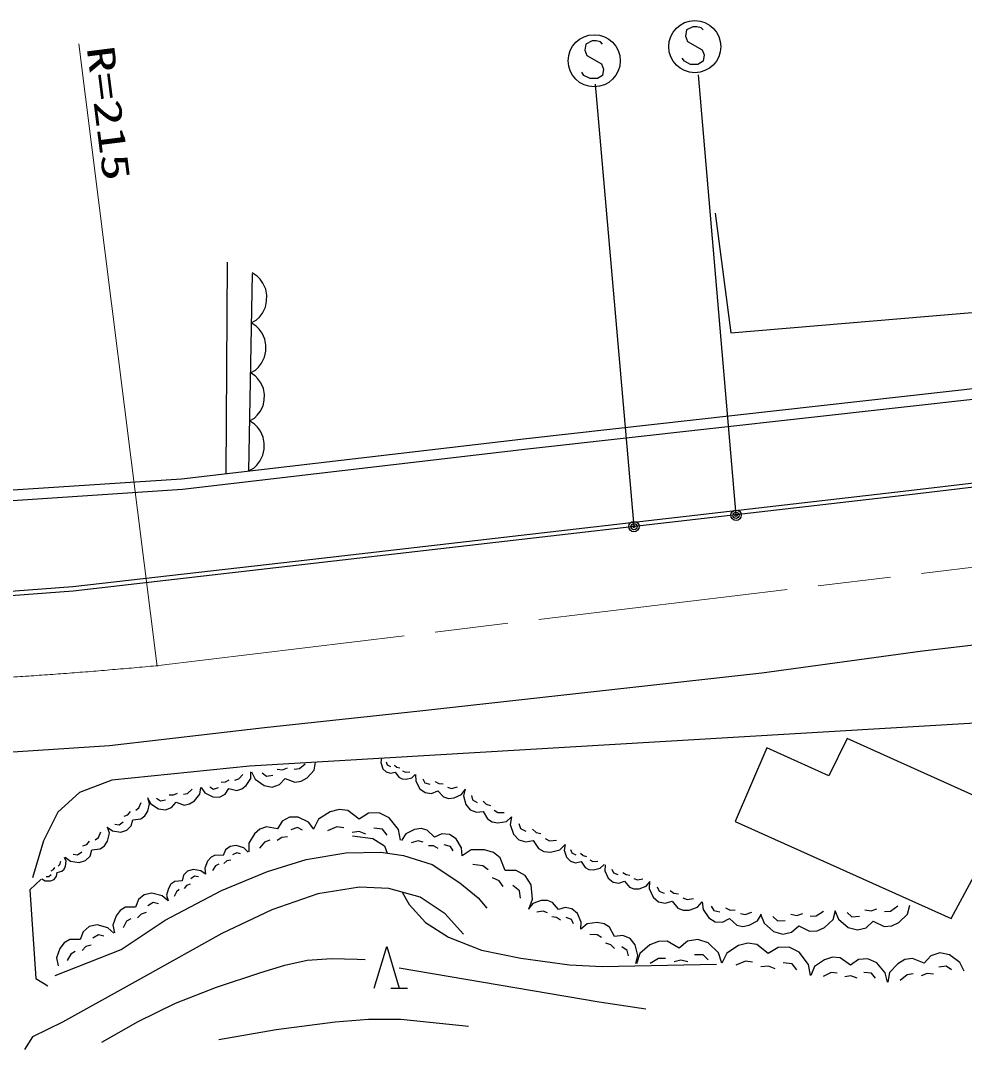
# Model space of a CAD drawing. Units: millimetres, scale not verified. Extents: x 40000 to 680000, y 20000 to 380000.
# Drawn here: x 299668 to 344946, y 243934 to 293274 of the extents above; entities that cross this region are included whole.
import ezdxf
from ezdxf.enums import TextEntityAlignment as Align

# ---------------------------------------------------------------- set-up
doc = ezdxf.new("R2010")
doc.units = ezdxf.units.MM
doc.header["$LTSCALE"] = 1000
doc.linetypes.add('CHAIN', pattern=[18.5, 12, -1.5, 3.5, -1.5])
for name, color, linetype, lineweight in [('M-BGD', 7, 'Continuous', 25), ('M-BGD-EXST', 7, 'Continuous', 25), ('M-BMK', 2, 'CHAIN', 13), ('M-STR-HTXT', 7, 'Continuous', 13), ('M-STR-STRC', 7, 'Continuous', 25)]:
    doc.layers.add(name, color=color, linetype=linetype, lineweight=lineweight)
doc.styles.add('ＭＳ ゴシック', font='')
doc.styles.get('ＭＳ ゴシック').set_extended_font_data('MS Gothic')

msp = doc.modelspace()

# ---------------------------------------------------------------- linework, layer by layer
at = {"layer": 'M-BGD'}
for p, q in [((332982, 284044), (333737, 278307)), ((309532, 271547), (309596, 281686)), ((310774, 281126), (310610, 271674)), ((311013, 281024), (310775, 281172)), ((311154, 280878), (311013, 281024)), ((311295, 280683), (311154, 280878)), ((311434, 280393), (311295, 280683)), ((311477, 280104), (311434, 280393)), ((311419, 279529), (311472, 279816)), ((311472, 279816), (311477, 280104)), ((311270, 279243), (311419, 279529)), ((333737, 278307), (347207, 279434)), ((310733, 278773), (310976, 278912)), ((310971, 278624), (310733, 278773)), ((310976, 278912), (311122, 279054)), ((311122, 279054), (311270, 279243)), ((311112, 278478), (310971, 278624)), ((311253, 278283), (311112, 278478)), ((311392, 277993), (311253, 278283)), ((311435, 277704), (311392, 277993)), ((311377, 277129), (311430, 277416)), ((311430, 277416), (311435, 277704)), ((311081, 276654), (311228, 276844)), ((311228, 276844), (311377, 277129)), ((323933, 273235), (355913, 276807)), ((310692, 276373), (310934, 276513)), ((310919, 276231), (310692, 276373)), ((310934, 276513), (311081, 276654)), ((323990, 272738), (355972, 276311)), ((342937, 263042), (457675, 276732)), ((311055, 276091), (310919, 276231)), ((311189, 275904), (311055, 276091)), ((311323, 275626), (311189, 275904)), ((311364, 275349), (311323, 275626)), ((311359, 275073), (311364, 275349)), ((311308, 274798), (311359, 275073)), ((310884, 274207), (311024, 274343)), ((311024, 274343), (311165, 274524)), ((311165, 274524), (311308, 274798)), ((310652, 274073), (310884, 274207)), ((310889, 273925), (310652, 274073)), ((311030, 273779), (310889, 273925)), ((311171, 273584), (311030, 273779)), ((311310, 273294), (311171, 273584)), ((307388, 271296), (323933, 273235)), ((311353, 273005), (311310, 273294)), ((311348, 272717), (311353, 273005)), ((307434, 270798), (323990, 272738)), ((311146, 272144), (311295, 272430)), ((311295, 272430), (311348, 272717)), ((310852, 271813), (310999, 271955)), ((310999, 271955), (311146, 272144)), ((310610, 271674), (310852, 271813)), ((278860, 269420), (307388, 271296)), ((278874, 268920), (307434, 270798)), ((335228, 261998), (342937, 263042)), ((318816, 260167), (335228, 261998)), ((311376, 259376), (318816, 260167)), ((345456, 259575), (310645, 257521)), ((303937, 258514), (311376, 259376)), ((339320, 258839), (338448, 257049)), ((347072, 255361), (339320, 258839)), ((293108, 257803), (303937, 258514)), ((335466, 258397), (333950, 254857)), ((338448, 257049), (335466, 258397)), ((313043, 257404), (313322, 257634)), ((313745, 257321), (313812, 257708)), ((316975, 257913), (316946, 257687)), ((316946, 257687), (317045, 257398)), ((317203, 257722), (317253, 257578)), ((317253, 257578), (317415, 257499)), ((317607, 257566), (317721, 257471)), ((310645, 257521), (304047, 256851)), ((310139, 256905), (310333, 257123)), ((310709, 256926), (310715, 257242)), ((310747, 257247), (310925, 256897)), ((311256, 257198), (311467, 257041)), ((311467, 257041), (311774, 257088)), ((311982, 257370), (312237, 257345)), ((312237, 257345), (312473, 257443)), ((312798, 257367), (313043, 257404)), ((313423, 256959), (313745, 257321)), ((317045, 257398), (317208, 257239)), ((317208, 257239), (317418, 257177)), ((317418, 257177), (317643, 257228)), ((317643, 257228), (317807, 256989)), ((317721, 257471), (317866, 257440)), ((317997, 257297), (318126, 257234)), ((318126, 257234), (318335, 257252)), ((318435, 256964), (318594, 257126)), ((318611, 257121), (318622, 256805)), ((304047, 256851), (302497, 256252)), ((309298, 256748), (309503, 256760)), ((309503, 256760), (309680, 256867)), ((309948, 256846), (310139, 256905)), ((310288, 256428), (310497, 256598)), ((310497, 256598), (310709, 256926)), ((310925, 256897), (311348, 256585)), ((311348, 256585), (311734, 256517)), ((311734, 256517), (312093, 256634)), ((312093, 256634), (312363, 256925)), ((312363, 256925), (312829, 256745)), ((312829, 256745), (313135, 256791)), ((313135, 256791), (313423, 256959)), ((317807, 256989), (317969, 256910)), ((317969, 256910), (318162, 256896)), ((318162, 256896), (318435, 256964)), ((318622, 256805), (318825, 256433)), ((318966, 256912), (319068, 256726)), ((319068, 256726), (319307, 256655)), ((319556, 256790), (319734, 256685)), ((319734, 256685), (319940, 256676)), ((302497, 256252), (301451, 255307)), ((306794, 256150), (307008, 256138)), ((307008, 256138), (307202, 256229)), ((307477, 256175), (307681, 256215)), ((307681, 256215), (307907, 256417)), ((308015, 255855), (308272, 256169)), ((308272, 256169), (308316, 256495)), ((308328, 256499), (308513, 256242)), ((308513, 256242), (308888, 256045)), ((308740, 256522), (308927, 256423)), ((308927, 256423), (309166, 256498)), ((309204, 256038), (309476, 256175)), ((309476, 256175), (309655, 256441)), ((309655, 256441), (310049, 256354)), ((310049, 256354), (310288, 256428)), ((318825, 256433), (319084, 256252)), ((319084, 256252), (319386, 256214)), ((319386, 256214), (319682, 256335)), ((319682, 256335), (319961, 256044)), ((320151, 256509), (320343, 256453)), ((320343, 256453), (320625, 256525)), ((320469, 255998), (320827, 256153)), ((320827, 256153), (321009, 256412)), ((320992, 256422), (320921, 256101)), ((320921, 256101), (321028, 255673)), ((321296, 256118), (321349, 255904)), ((305348, 255522), (305456, 255780)), ((305762, 256006), (305923, 255719)), ((305859, 255718), (305766, 256007)), ((305768, 255354), (305859, 255718)), ((305923, 255719), (306288, 255471)), ((306190, 255982), (306373, 255858)), ((306373, 255858), (306628, 255907)), ((306911, 255538), (307127, 255791)), ((307127, 255791), (307524, 255655)), ((307524, 255655), (307779, 255704)), ((307779, 255704), (308015, 255855)), ((308888, 256045), (309204, 256038)), ((319961, 256044), (320201, 255973)), ((320201, 255973), (320469, 255998)), ((321028, 255673), (321242, 255423)), ((321349, 255904), (321572, 255770)), ((321857, 255842), (322009, 255690)), ((322009, 255690), (322214, 255627)), ((301451, 255307), (300769, 253944)), ((304633, 255117), (304816, 255192)), ((304816, 255192), (304943, 255344)), ((305193, 255408), (305348, 255522)), ((305438, 254993), (305631, 255135)), ((305631, 255135), (305768, 255354)), ((306288, 255471), (306614, 255428)), ((306614, 255428), (306911, 255538)), ((314512, 255326), (313958, 254973)), ((314950, 255439), (314512, 255326)), ((315366, 255386), (314950, 255439)), ((315907, 254978), (315366, 255386)), ((316366, 255258), (315907, 254978)), ((316877, 255278), (316366, 255258)), ((317355, 255047), (316877, 255278)), ((321242, 255423), (321536, 255307)), ((321536, 255307), (321866, 255351)), ((321866, 255351), (322071, 254985)), ((322383, 255404), (322561, 255297)), ((322561, 255297), (322865, 255297)), ((344313, 250215), (347072, 255361)), ((303938, 254298), (303846, 254600)), ((304196, 254738), (304398, 254707)), ((304398, 254707), (304591, 254849)), ((304769, 254443), (304973, 254652)), ((304973, 254652), (305053, 254949)), ((305053, 254949), (305438, 254993)), ((311463, 254611), (311152, 254502)), ((311987, 254515), (311463, 254611)), ((312211, 254873), (311987, 254515)), ((312563, 255066), (312211, 254873)), ((312980, 255072), (312563, 255066)), ((313485, 254829), (312980, 255072)), ((313740, 254499), (313485, 254829)), ((313958, 254973), (313728, 254495)), ((314843, 254606), (314394, 254410)), ((315176, 254564), (314843, 254606)), ((317791, 254483), (317355, 255047)), ((322071, 254985), (322294, 254851)), ((322294, 254851), (322570, 254807)), ((322570, 254807), (322971, 254869)), ((322971, 254869), (323221, 255083)), ((323217, 255085), (323160, 254723)), ((323160, 254723), (323310, 254254)), ((323576, 254769), (323651, 254534)), ((333950, 254857), (344313, 250215)), ((303240, 253986), (303403, 254102)), ((303403, 254102), (303520, 254369)), ((303830, 254589), (304078, 254413)), ((303839, 253920), (303938, 254298)), ((304078, 254413), (304480, 254351)), ((304480, 254351), (304769, 254443)), ((310884, 254269), (310619, 253826)), ((311152, 254502), (310884, 254269)), ((312472, 254125), (312201, 254100)), ((312946, 254571), (312634, 254462)), ((313198, 254449), (312946, 254571)), ((315916, 254384), (315572, 254344)), ((315589, 254174), (316573, 254048)), ((316238, 254258), (315916, 254384)), ((317031, 254496), (316614, 254549)), ((317249, 254214), (317031, 254496)), ((317894, 253962), (317791, 254483)), ((318147, 254275), (317943, 253956)), ((318570, 254478), (318147, 254275)), ((318890, 254521), (318570, 254478)), ((319181, 254447), (318890, 254521)), ((319529, 254112), (319181, 254447)), ((319879, 254271), (319529, 254112)), ((320243, 254241), (319879, 254271)), ((320562, 254036), (320243, 254241)), ((323310, 254254), (323566, 253991)), ((323651, 254534), (323908, 254401)), ((324221, 254501), (324401, 254343)), ((324401, 254343), (324633, 254288)), ((300769, 253944), (300237, 252158)), ((302652, 253691), (302844, 253766)), ((302844, 253766), (302978, 253922)), ((303489, 253549), (303693, 253694)), ((303693, 253694), (303839, 253920)), ((309726, 253672), (309501, 253505)), ((310013, 253716), (309726, 253672)), ((310385, 253596), (310013, 253716)), ((310619, 253826), (310625, 253409)), ((311370, 253879), (311124, 253583)), ((311619, 253967), (311370, 253879)), ((312201, 254100), (311974, 253951)), ((316573, 254048), (317126, 253696)), ((317126, 253696), (317262, 253344)), ((318743, 253939), (318408, 253838)), ((318976, 253880), (318743, 253939)), ((319485, 253690), (319237, 253690)), ((319703, 253573), (319485, 253690)), ((320285, 253673), (319994, 253747)), ((320415, 253455), (320285, 253673)), ((320823, 253599), (320562, 254036)), ((323566, 253991), (323902, 253883)), ((323902, 253883), (324266, 253956)), ((324266, 253956), (324520, 253563)), ((324838, 254052), (325044, 253945)), ((325044, 253945), (325381, 253967)), ((325531, 253498), (325793, 253754)), ((325791, 253755), (325753, 253492)), ((301860, 252960), (301782, 253133)), ((301808, 253152), (302064, 252965)), ((302192, 253302), (302401, 253267)), ((302401, 253267), (302605, 253412)), ((302784, 252987), (303000, 253202)), ((303000, 253202), (303088, 253509)), ((303088, 253509), (303489, 253549)), ((308805, 253149), (308642, 252962)), ((309010, 253254), (308805, 253149)), ((309380, 253237), (309010, 253254)), ((309501, 253505), (309380, 253237)), ((310037, 253366), (309832, 253262)), ((310223, 253306), (310037, 253366)), ((310592, 253392), (310385, 253596)), ((313361, 253044), (315264, 253356)), ((315264, 253356), (316945, 253390)), ((316945, 253390), (318039, 253231)), ((318039, 253231), (319411, 252804)), ((320851, 253221), (320823, 253599)), ((321291, 253501), (320855, 253220)), ((321931, 253513), (321291, 253501)), ((322354, 253384), (321931, 253513)), ((322674, 253127), (322354, 253384)), ((322916, 252512), (322674, 253127)), ((324520, 253563), (324777, 253430)), ((324777, 253430), (325088, 253400)), ((325088, 253400), (325531, 253498)), ((325753, 253492), (325865, 253153)), ((325865, 253153), (326052, 252965)), ((326054, 253528), (326110, 253359)), ((326110, 253359), (326297, 253265)), ((326523, 253339), (326654, 253226)), ((326654, 253226), (326823, 253188)), ((301251, 252558), (301318, 252662)), ((301469, 252720), (301557, 252802)), ((301557, 252802), (301606, 252970)), ((301761, 252582), (301830, 252728)), ((301830, 252728), (301860, 252960)), ((302064, 252965), (302482, 252895)), ((302482, 252895), (302784, 252987)), ((308642, 252962), (308501, 252632)), ((308501, 252632), (308545, 252344)), ((309015, 252739), (308873, 252512)), ((309178, 252823), (309015, 252739)), ((309568, 252971), (309425, 252846)), ((309753, 253014), (309568, 252971)), ((311510, 252461), (313361, 253044)), ((319411, 252804), (320747, 251922)), ((321841, 252744), (321367, 252809)), ((322096, 252539), (321841, 252744)), ((326052, 252965), (326296, 252889)), ((326296, 252889), (326559, 252945)), ((326559, 252945), (326746, 252662)), ((326746, 252662), (326934, 252568)), ((326973, 253019), (327123, 252943)), ((327123, 252943), (327367, 252961)), ((327159, 252549), (327479, 252623)), ((327479, 252623), (327667, 252810)), ((327713, 252793), (327702, 252502)), ((300899, 252232), (301026, 252227)), ((301026, 252227), (301136, 252329)), ((301143, 252499), (301251, 252558)), ((301276, 252090), (301387, 252235)), ((301387, 252235), (301416, 252425)), ((301416, 252425), (301651, 252480)), ((301651, 252480), (301761, 252582)), ((307492, 252292), (307416, 252021)), ((307681, 252482), (307492, 252292)), ((307947, 252564), (307681, 252482)), ((308019, 252237), (307840, 252109)), ((308315, 252504), (307947, 252564)), ((308203, 252207), (308019, 252237)), ((308540, 252341), (308315, 252504)), ((309301, 251553), (311510, 252461)), ((322621, 252013), (322314, 252155)), ((323441, 252512), (322916, 252512)), ((323876, 252268), (323441, 252512)), ((324157, 251832), (323876, 252268)), ((326934, 252568), (327159, 252549)), ((327702, 252502), (327863, 252146)), ((327863, 252146), (328089, 251963)), ((328025, 252577), (328105, 252399)), ((328105, 252399), (328321, 252318)), ((328558, 252426), (328714, 252318)), ((328714, 252318), (328902, 252296)), ((329085, 252129), (329257, 252064)), ((300664, 252096), (300107, 251587)), ((300682, 252112), (300849, 252021)), ((300849, 252021), (301103, 252012)), ((301103, 252012), (301276, 252090)), ((306757, 251656), (306671, 251324)), ((306884, 251856), (306757, 251656)), ((307063, 251984), (306884, 251856)), ((307416, 252021), (307063, 251984)), ((307631, 251796), (307514, 251658)), ((307800, 251863), (307631, 251796)), ((315921, 251716), (313928, 251403)), ((317331, 251654), (315921, 251716)), ((318840, 251230), (317331, 251654)), ((320747, 251922), (321613, 251196)), ((322825, 251744), (322621, 252013)), ((323606, 251538), (323286, 251795)), ((324233, 251140), (324157, 251832)), ((328089, 251963), (328363, 251909)), ((328363, 251909), (328643, 252000)), ((328643, 252000), (328880, 251714)), ((328880, 251714), (329095, 251633)), ((329095, 251633), (329343, 251638)), ((329257, 252064), (329521, 252112)), ((329343, 251638), (329682, 251756)), ((329682, 251756), (329865, 251982)), ((329840, 251992), (329824, 251651)), ((329824, 251651), (330009, 251232)), ((330204, 251735), (330297, 251525)), ((300107, 251587), (300406, 247332)), ((305601, 251352), (305322, 251117)), ((305972, 251432), (305601, 251352)), ((306466, 251306), (305972, 251432)), ((306752, 251057), (306466, 251306)), ((306603, 250134), (309301, 251553)), ((306671, 251324), (306753, 251058)), ((307141, 251499), (307039, 251263)), ((307284, 251601), (307141, 251499)), ((313928, 251403), (311716, 250630)), ((317975, 251473), (318310, 250884)), ((320037, 250436), (318840, 251230)), ((321613, 251196), (322032, 250704)), ((323644, 251192), (323606, 251538)), ((330009, 251232), (330272, 251014)), ((330297, 251525), (330548, 251428)), ((330828, 251551), (331010, 251422)), ((331010, 251422), (331230, 251394)), ((331443, 251196), (331644, 251118)), ((331644, 251118), (331955, 251171)), ((304703, 250750), (304445, 250597)), ((305187, 250757), (304703, 250750)), ((305322, 251117), (305187, 250757)), ((306032, 250979), (305773, 250826)), ((306278, 250916), (306032, 250979)), ((318310, 250884), (319091, 250027)), ((324249, 250935), (324032, 250671)), ((324053, 250654), (324233, 251140)), ((324648, 251070), (324249, 250935)), ((324939, 251074), (324648, 251070)), ((325191, 250976), (324939, 251074)), ((325466, 250639), (325191, 250976)), ((325796, 250743), (325466, 250639)), ((326118, 250677), (325796, 250743)), ((326381, 250460), (326118, 250677)), ((330272, 251014), (330593, 250947)), ((330593, 250947), (330923, 251050)), ((330923, 251050), (331197, 250712)), ((331197, 250712), (331449, 250615)), ((331740, 250617), (332140, 250752)), ((332140, 250752), (332358, 251015)), ((332367, 251013), (332409, 250649)), ((332409, 250649), (332679, 250237)), ((332798, 250804), (332932, 250598)), ((333491, 250718), (333706, 250614)), ((340466, 250577), (340748, 250670)), ((341405, 250572), (341749, 250813)), ((342210, 250413), (342323, 250854)), ((304248, 250341), (304091, 249899)), ((304445, 250597), (304248, 250341)), ((304957, 250203), (304751, 250081)), ((305452, 250426), (305276, 250252)), ((305689, 250497), (305452, 250426)), ((311716, 250630), (309331, 249491)), ((320921, 249454), (320037, 250436)), ((324745, 250570), (324435, 250516)), ((324947, 250492), (324745, 250570)), ((325381, 250267), (325160, 250294)), ((325563, 250139), (325381, 250267)), ((326094, 250165), (325842, 250263)), ((326187, 249956), (326094, 250165)), ((326567, 250041), (326381, 250460)), ((331449, 250615), (331740, 250617)), ((332679, 250237), (332996, 250052)), ((332932, 250598), (333216, 250539)), ((333348, 250037), (333679, 250205)), ((333679, 250205), (334029, 249894)), ((333706, 250614), (333945, 250623)), ((334205, 250450), (334432, 250403)), ((334432, 250403), (334751, 250514)), ((335021, 250102), (335206, 250418)), ((335170, 250417), (335336, 249993)), ((335752, 250302), (335979, 250097)), ((336612, 250418), (336903, 250361)), ((336903, 250361), (337187, 250447)), ((337554, 250322), (337841, 250337)), ((337841, 250337), (338190, 250571)), ((338230, 249780), (338643, 250161)), ((338643, 250161), (338765, 250600)), ((338732, 250598), (338907, 250177)), ((338907, 250177), (339368, 249777)), ((339317, 250495), (339548, 250295)), ((339548, 250295), (339907, 250321)), ((340174, 250629), (340466, 250577)), ((341118, 250552), (341405, 250572)), ((341805, 250023), (342210, 250413)), ((302958, 249821), (302669, 249578)), ((303342, 249903), (302958, 249821)), ((303851, 249771), (303342, 249903)), ((304147, 249514), (303851, 249771)), ((304091, 249899), (304171, 249528)), ((304496, 248728), (306603, 250134)), ((304751, 250081), (304584, 249773)), ((319091, 250027), (320196, 249323)), ((326551, 249700), (326567, 250041)), ((326853, 249950), (326551, 249700)), ((327333, 250017), (326853, 249950)), ((327661, 249958), (327333, 250017)), ((327925, 249794), (327661, 249958)), ((328162, 249354), (327925, 249794)), ((332996, 250052), (333348, 250037)), ((334029, 249894), (334313, 249835)), ((334313, 249835), (334621, 249889)), ((334621, 249889), (335021, 250102)), ((335336, 249993), (335789, 249583)), ((335979, 250097), (336339, 250116)), ((336656, 249555), (337000, 249861)), ((337000, 249861), (337518, 249599)), ((337878, 249618), (338230, 249780)), ((339368, 249777), (339810, 249664)), ((339810, 249664), (340235, 249767)), ((340235, 249767), (340574, 250080)), ((340574, 250080), (341097, 249828)), ((341097, 249828), (341456, 249854)), ((341456, 249854), (341805, 250023)), ((302029, 249200), (301762, 249043)), ((302528, 249207), (302029, 249200)), ((302669, 249578), (302528, 249207)), ((303402, 249434), (303135, 249277)), ((303657, 249369), (303402, 249434)), ((309331, 249491), (305597, 247415)), ((320196, 249323), (321772, 248700)), ((327334, 249432), (326972, 249438)), ((327544, 249301), (327334, 249432)), ((328556, 249401), (328162, 249354)), ((328905, 249257), (328556, 249401)), ((329155, 248955), (328905, 249257)), ((332156, 249211), (331664, 249126)), ((332649, 249050), (332156, 249211)), ((335789, 249583), (336228, 249461)), ((336228, 249461), (336656, 249555)), ((337518, 249599), (337878, 249618)), ((301320, 247482), (304496, 248728)), ((301558, 248779), (301395, 248323)), ((301762, 249043), (301558, 248779)), ((302802, 248865), (302620, 248686)), ((303047, 248937), (302802, 248865)), ((316633, 246877), (317233, 248877)), ((317233, 248877), (317833, 246877)), ((321772, 248700), (323671, 248303)), ((327985, 248953), (327742, 249032)), ((328163, 248770), (327985, 248953)), ((328768, 248685), (328505, 248849)), ((328827, 248429), (328768, 248685)), ((329274, 248443), (329155, 248955)), ((329861, 248950), (329372, 248537)), ((330270, 249117), (329861, 248950)), ((330680, 249120), (330270, 249117)), ((331256, 248795), (330680, 249120)), ((331664, 249126), (331256, 248795)), ((333144, 248561), (332649, 249050)), ((334113, 248913), (333543, 248558)), ((334563, 249024), (334113, 248913)), ((334988, 248964), (334563, 249024)), ((335537, 248541), (334988, 248964)), ((336011, 248822), (335537, 248541)), ((336534, 248836), (336011, 248822)), ((337021, 248595), (336534, 248836)), ((301395, 248323), (301477, 247939)), ((302076, 248509), (301904, 248191)), ((302290, 248635), (302076, 248509)), ((323671, 248303), (326005, 247987)), ((329183, 248062), (329274, 248443)), ((329372, 248537), (329211, 248044)), ((330276, 248297), (329867, 248048)), ((330604, 248299), (330276, 248297)), ((331342, 248222), (331015, 248138)), ((331671, 248142), (331342, 248222)), ((332407, 248475), (331997, 248472)), ((332654, 248230), (332407, 248475)), ((333311, 248071), (333144, 248561)), ((333543, 248558), (333301, 248070)), ((337461, 248012), (337021, 248595)), ((338236, 248237), (337761, 247907)), ((338617, 248352), (338236, 248237)), ((338986, 248320), (338617, 248352)), ((339476, 247980), (338986, 248320)), ((339870, 248243), (339476, 247980)), ((340319, 248278), (339870, 248243)), ((340748, 248092), (340319, 248278)), ((342090, 248244), (341744, 248045)), ((342456, 248297), (342090, 248244)), ((343011, 248078), (342456, 248297)), ((343335, 248423), (343011, 248078)), ((343764, 248560), (343335, 248423)), ((344224, 248476), (343764, 248560)), ((344727, 248100), (344224, 248476)), ((326005, 247987), (327564, 247908)), ((327564, 247908), (333052, 248020)), ((334444, 248172), (333983, 247976)), ((334785, 248124), (334444, 248172)), ((335540, 247933), (335187, 247895)), ((335868, 247800), (335540, 247933)), ((336682, 248034), (336257, 248093)), ((336902, 247743), (336682, 248034)), ((337560, 247478), (337461, 248012)), ((337761, 247907), (337575, 247477)), ((341152, 247611), (340748, 248092)), ((341744, 248045), (341358, 247616)), ((344078, 247932), (343712, 247879)), ((344330, 247744), (344078, 247932)), ((344937, 247682), (344727, 248100)), ((300406, 247332), (300981, 246989)), ((305597, 247415), (301687, 245244)), ((338553, 247615), (338165, 247426)), ((338848, 247589), (338553, 247615)), ((339505, 247458), (339203, 247410)), ((339793, 247358), (339505, 247458)), ((340482, 247595), (340114, 247628)), ((340684, 247355), (340482, 247595)), ((341261, 247156), (341152, 247611)), ((341358, 247616), (341274, 247155)), ((342195, 247512), (341860, 247239)), ((342488, 247554), (342195, 247512)), ((343158, 247575), (342875, 247460)), ((343461, 247544), (343158, 247575)), ((317433, 246877), (318233, 246877)), ((301687, 245244), (300247, 244533)), ((300247, 244533), (299850, 243934))]:
    msp.add_line(p, q, dxfattribs=at)
for points in [[(303564, 244289), (305315, 245271), (307104, 246159), (309066, 246912), (311195, 247619), (312343, 247981), (313410, 248208), (314601, 248288), (315809, 248258), (316195, 248239)], [(317836, 247846), (327417, 246215), (329664, 245886)], [(309177, 244415), (311936, 244888), (314758, 245264), (316357, 245382), (317906, 245388), (321151, 245057)]]:
    msp.add_lwpolyline(points, dxfattribs=at)
at = {"layer": 'M-BGD-EXST'}
for p, q in [((331611, 292824), (331561, 292524)), ((331911, 292974), (331611, 292824)), ((332111, 292974), (331911, 292974)), ((332311, 292924), (332111, 292974)), ((332411, 292824), (332311, 292924)), ((326787, 292147), (326737, 291847)), ((327087, 292297), (326787, 292147)), ((327287, 292297), (327087, 292297)), ((327487, 292247), (327287, 292297)), ((327587, 292147), (327487, 292247)), ((331561, 292524), (331661, 292274)), ((331661, 292274), (332361, 291874)), ((326737, 291847), (326837, 291597)), ((332361, 291874), (332461, 291624)), ((332461, 291624), (332411, 291324)), ((326837, 291597), (327537, 291197)), ((327537, 291197), (327637, 290947)), ((331511, 291324), (331411, 291474)), ((331811, 291174), (331511, 291324)), ((332161, 291174), (331811, 291174)), ((332411, 291324), (332161, 291174)), ((326687, 290647), (326587, 290797)), ((326987, 290497), (326687, 290647)), ((327587, 290647), (327337, 290497)), ((327637, 290947), (327587, 290647)), ((333991, 269549), (332192, 290678)), ((327337, 290497), (326987, 290497)), ((327230, 290222), (329091, 269006))]:
    msp.add_line(p, q, dxfattribs=at)
for centre, radius in [((332011, 292024), 1250), ((327187, 291347), 1250), ((333991, 269549), 250), ((333991, 269549), 150), ((333991, 269549), 50), ((329091, 269006), 250), ((329091, 269006), 150), ((329091, 269006), 50)]:
    msp.add_circle(centre, radius, dxfattribs=at)
at = {"layer": 'M-BMK'}
msp.add_line((306159, 262334), (466072, 281618), dxfattribs=at)
msp.add_arc((285810, 476221), 214853, 257.633, 275.43469, dxfattribs=at)
at = {"layer": 'M-STR-HTXT'}
msp.add_line((306216, 262293), (302456, 292161), dxfattribs=at)
at = {"layer": 'M-STR-STRC'}
for p, q in [((429244, 280952), (342009, 270696)), ((429267, 280754), (342032, 270498)), ((342009, 270696), (312862, 267332)), ((342032, 270498), (312884, 267134)), ((312862, 267332), (302171, 266111)), ((312884, 267134), (302189, 265912)), ((302171, 266111), (297233, 265743)), ((302189, 265912), (297245, 265544))]:
    msp.add_line(p, q, dxfattribs=at)

# ---------------------------------------------------------------- texts
at = {"layer": 'M-STR-HTXT', "style": 'ＭＳ ゴシック', "width": 1.45}
msp.add_text('R=215', height=1320, rotation=277.2, dxfattribs=at).set_placement((302445, 291929), align=Align.BOTTOM_LEFT)

doc.saveas('drawing.dxf')
